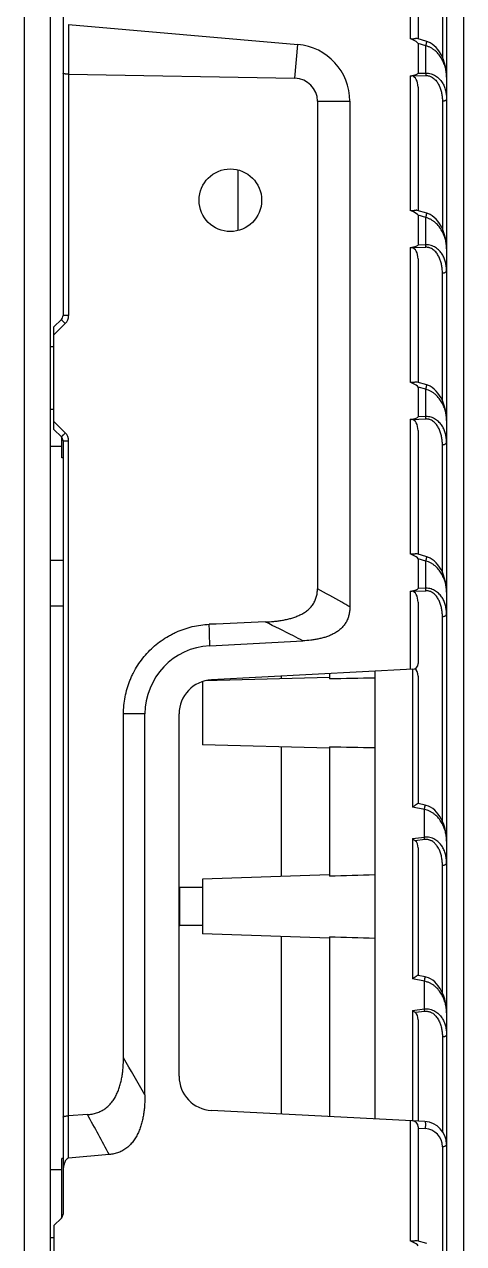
# Model space of a CAD drawing. Header units: millimetres. Extents: x 620 to 19791, y 2539 to 6969.
# Drawn here: x 2243.3 to 2281.9, y 3828 to 3935.1 of the extents above; entities that cross this region are included whole.
import ezdxf

# ---------------------------------------------------------------- set-up
doc = ezdxf.new("R2010")
doc.units = ezdxf.units.MM
doc.layers.add('02___PRT_ALL_AXES', color=7, linetype='Continuous')

msp = doc.modelspace()

# ---------------------------------------------------------------- linework, layer by layer
at = {"color": 7, "linetype": 'Continuous'}
for p, q in [((2243.31669, 3819.62829), (2243.31669, 3988.37829)), ((2245.61669, 3819.62829), (2245.61669, 3988.37829)), ((2246.71669, 3949.47485), (2246.71669, 3909.5104)), ((2281.91669, 3949.58394), (2281.91669, 3689.67265)), ((2277.21669, 3945.61868), (2277.21669, 3933.81483)), ((2280.41669, 3945.51792), (2280.41669, 3681.8455)), ((2277.91669, 3944.63387), (2277.91669, 3933.79186)), ((2280.05155, 3943.38777), (2280.05155, 3932.18678)), ((2247.20128, 3935.06554), (2247.20128, 3930.69083)), ((2247.20128, 3935.06554), (2267.35247, 3933.30254)), ((2267.09275, 3930.33392), (2267.35247, 3933.30254)), ((2278.67113, 3933.5654), (2277.84176, 3933.81435)), ((2277.91669, 3933.38469), (2277.91669, 3930.7734)), ((2278.591, 3933.18229), (2277.91669, 3933.38469)), ((2278.591, 3930.7906), (2278.591, 3933.18229)), ((2247.2036, 3930.69078), (2247.2036, 3909.5104)), ((2247.2036, 3930.69078), (2267.09275, 3930.33392)), ((2277.21669, 3930.54329), (2277.21669, 3918.73944)), ((2277.35014, 3930.54485), (2278.591, 3930.5765)), ((2277.91669, 3930.7734), (2278.591, 3930.7906)), ((2277.91669, 3929.55848), (2277.91669, 3918.71647)), ((2269.07399, 3928.32157), (2269.07399, 3885.52516)), ((2269.07399, 3928.32157), (2271.91669, 3928.32157)), ((2271.91669, 3928.32157), (2271.91669, 3883.92443)), ((2280.05155, 3928.31238), (2280.05155, 3917.11139)), ((2262.11669, 3916.97125), (2262.11669, 3922.28534)), ((2278.67113, 3918.49002), (2277.84176, 3918.73896)), ((2277.91669, 3918.3093), (2277.91669, 3915.69802)), ((2278.591, 3918.1069), (2277.91669, 3918.3093)), ((2278.591, 3915.71521), (2278.591, 3918.1069)), ((2277.21669, 3915.4679), (2277.21669, 3903.66405)), ((2277.35014, 3915.46947), (2278.591, 3915.50111)), ((2278.591, 3915.71521), (2277.91669, 3915.69802)), ((2277.91669, 3914.48309), (2277.91669, 3903.64108)), ((2280.05155, 3902.036), (2280.05155, 3913.23699)), ((2246.57024, 3909.15684), (2245.91669, 3908.50329)), ((2246.91071, 3908.80329), (2245.91669, 3907.80928)), ((2247.2036, 3909.5104), (2246.71669, 3909.5104)), ((2245.91669, 3899.50329), (2245.91669, 3908.50329)), ((2245.91669, 3906.75329), (2245.61669, 3906.75329)), ((2278.67113, 3903.41463), (2277.84176, 3903.66357)), ((2277.91669, 3903.23392), (2277.91669, 3900.62263)), ((2278.591, 3903.03152), (2277.91669, 3903.23392)), ((2278.591, 3900.63982), (2278.591, 3903.03152)), ((2245.91669, 3901.25329), (2245.61669, 3901.25329)), ((2246.91071, 3899.20329), (2245.91669, 3900.19731)), ((2277.21669, 3900.39251), (2277.21669, 3888.58867)), ((2277.35014, 3900.39408), (2278.591, 3900.42572)), ((2278.591, 3900.63982), (2277.91669, 3900.62263)), ((2246.57024, 3898.84974), (2245.91669, 3899.50329)), ((2277.91669, 3899.4077), (2277.91669, 3888.5657)), ((2246.61669, 3898.00329), (2245.61669, 3898.00329)), ((2246.61669, 3897.00332), (2246.61669, 3898.7956)), ((2246.71669, 3898.49619), (2246.71669, 3830.6354)), ((2246.71669, 3898.49619), (2247.2036, 3898.49619)), ((2247.2036, 3839.25446), (2247.2036, 3898.49619)), ((2280.05155, 3886.96061), (2280.05155, 3898.1616)), ((2246.71669, 3897.00329), (2246.61669, 3897.00329)), ((2278.67113, 3888.33924), (2277.84176, 3888.58818)), ((2246.71669, 3888.00329), (2245.61669, 3888.00329)), ((2277.91669, 3888.15853), (2277.91669, 3885.54724)), ((2278.591, 3887.95613), (2277.91669, 3888.15853)), ((2278.591, 3885.56444), (2278.591, 3887.95613)), ((2277.21669, 3885.31712), (2277.21669, 3878.44217)), ((2277.35014, 3885.31869), (2278.591, 3885.35033)), ((2278.591, 3885.56444), (2277.91669, 3885.54724)), ((2277.91669, 3884.33232), (2277.91669, 3878.95334)), ((2246.71669, 3884.00329), (2245.61669, 3884.00329)), ((2280.05155, 3865.1192), (2280.05155, 3883.08622)), ((2259.60267, 3880.52318), (2267.77192, 3880.95131)), ((2277.44286, 3878.45402), (2259.75968, 3877.52729)), ((2265.91669, 3877.6112), (2265.91669, 3877.84996)), ((2270.11669, 3878.07008), (2270.11669, 3877.60411)), ((2274.11669, 3878.27971), (2274.11669, 3838.97688)), ((2277.42978, 3878.45334), (2277.42978, 3866.35266)), ((2277.91669, 3877.8429), (2277.91669, 3866.6611)), ((2252.02712, 3844.3485), (2252.02712, 3874.5314)), ((2253.91669, 3874.5314), (2252.02712, 3874.5314)), ((2253.91669, 3841.104), (2253.91669, 3874.5314)), ((2256.91669, 3842.72519), (2256.91669, 3874.5314)), ((2265.91669, 3860.2721), (2265.91669, 3871.64539)), ((2278.46904, 3866.14072), (2277.42978, 3866.35266)), ((2278.5385, 3866.53265), (2277.90866, 3866.6611)), ((2278.46904, 3863.71725), (2278.46904, 3866.14072)), ((2277.42978, 3863.59075), (2278.46904, 3863.71725)), ((2277.42978, 3863.59075), (2277.42978, 3851.27727)), ((2278.49343, 3863.50315), (2277.67124, 3863.40307)), ((2277.91669, 3862.76751), (2277.91669, 3851.58571)), ((2280.05155, 3850.04381), (2280.05155, 3861.24622)), ((2256.91669, 3859.25329), (2256.96669, 3859.30329)), ((2256.96669, 3855.95329), (2256.96669, 3859.30329)), ((2256.91669, 3856.00329), (2256.96669, 3855.95329)), ((2265.91669, 3839.40662), (2265.91669, 3854.98449)), ((2270.11669, 3854.96816), (2270.11669, 3839.18651)), ((2278.46904, 3851.06533), (2277.42978, 3851.27727)), ((2278.5385, 3851.45726), (2277.90866, 3851.58571)), ((2278.46904, 3848.64186), (2278.46904, 3851.06533)), ((2277.42978, 3848.51536), (2278.46904, 3848.64186)), ((2277.42978, 3848.51536), (2277.42978, 3838.80325)), ((2278.49343, 3848.42776), (2277.67124, 3848.32768)), ((2277.91669, 3847.69212), (2277.91669, 3838.77773)), ((2280.05155, 3846.17083), (2280.05155, 3837.89371)), ((2247.19893, 3835.54057), (2247.19184, 3839.25402)), ((2248.8637, 3839.35982), (2247.2036, 3839.25446)), ((2278.52136, 3838.74604), (2259.75968, 3839.7293)), ((2277.21669, 3838.81442), (2277.21669, 3828.28712)), ((2277.91669, 3838.30325), (2277.91669, 3828.26414)), ((2277.91669, 3838.16491), (2278.53529, 3838.13249)), ((2280.05155, 3836.53468), (2280.05155, 3826.65906)), ((2246.71669, 3835.50329), (2246.61669, 3835.50329)), ((2246.61669, 3830.33844), (2246.61669, 3835.50326)), ((2250.77151, 3835.85313), (2247.19893, 3835.54057)), ((2246.61669, 3834.50329), (2245.61669, 3834.50329)), ((2246.57024, 3830.28184), (2245.91669, 3829.62829)), ((2245.91669, 3829.62829), (2245.91669, 3820.37829)), ((2245.91669, 3828.55829), (2245.61669, 3828.55829)), ((2278.67113, 3828.03769), (2277.84176, 3828.28663))]:
    msp.add_line(p, q, dxfattribs=at)
for points in [[(2280.41669, 3930.44246), (2280.4085, 3930.71018), (2280.37545, 3931.04377), (2280.32003, 3931.36105), (2280.24506, 3931.66032), (2280.15318, 3931.9398), (2280.04694, 3932.19798), (2279.92805, 3932.43514), (2279.79696, 3932.6529), (2279.65331, 3932.85252), (2279.49712, 3933.03348), (2279.32911, 3933.19403), (2279.15044, 3933.3321), (2278.96304, 3933.44548), (2278.76924, 3933.53238), (2278.67114, 3933.5654)], [(2280.41669, 3915.36707), (2280.4085, 3915.6348), (2280.37545, 3915.96838), (2280.32003, 3916.28566), (2280.24506, 3916.58493), (2280.15318, 3916.86442), (2280.04694, 3917.12259), (2279.92805, 3917.35975), (2279.79696, 3917.57751), (2279.65331, 3917.77714), (2279.49712, 3917.95809), (2279.32911, 3918.11864), (2279.15044, 3918.25671), (2278.96304, 3918.37009), (2278.76924, 3918.45699), (2278.67114, 3918.49002)], [(2280.41669, 3900.29168), (2280.4085, 3900.55941), (2280.37545, 3900.89299), (2280.32003, 3901.21028), (2280.24506, 3901.50954), (2280.15318, 3901.78903), (2280.04694, 3902.04721), (2279.92805, 3902.28437), (2279.79696, 3902.50212), (2279.65331, 3902.70175), (2279.49712, 3902.88271), (2279.32911, 3903.04325), (2279.15044, 3903.18132), (2278.96304, 3903.29471), (2278.76924, 3903.3816), (2278.67114, 3903.41463)], [(2280.41669, 3885.21629), (2280.4085, 3885.48402), (2280.37545, 3885.8176), (2280.32003, 3886.13489), (2280.24506, 3886.43415), (2280.15318, 3886.71364), (2280.04694, 3886.97182), (2279.92805, 3887.20898), (2279.79696, 3887.42673), (2279.65331, 3887.62636), (2279.49712, 3887.80732), (2279.32911, 3887.96786), (2279.15044, 3888.10593), (2278.96304, 3888.21932), (2278.76924, 3888.30621), (2278.67114, 3888.33924)], [(2280.41669, 3863.3763), (2280.40894, 3863.63676), (2280.3775, 3863.96252), (2280.32484, 3864.27201), (2280.25369, 3864.56395), (2280.1665, 3864.83706), (2280.06558, 3865.09023), (2279.95236, 3865.32399), (2279.82726, 3865.53978), (2279.68989, 3865.73885), (2279.53959, 3865.9214), (2279.37674, 3866.08559), (2279.20229, 3866.22905), (2279.0181, 3866.34913), (2278.82678, 3866.44349), (2278.63153, 3866.51055), (2278.5385, 3866.53265)], [(2280.41669, 3848.30091), (2280.40894, 3848.56137), (2280.3775, 3848.88713), (2280.32484, 3849.19662), (2280.25369, 3849.48857), (2280.1665, 3849.76167), (2280.06558, 3850.01484), (2279.95236, 3850.2486), (2279.82726, 3850.46439), (2279.68989, 3850.66347), (2279.53959, 3850.84601), (2279.37674, 3851.0102), (2279.20229, 3851.15367), (2279.0181, 3851.27374), (2278.82678, 3851.3681), (2278.63153, 3851.43517), (2278.5385, 3851.45726)]]:
    msp.add_lwpolyline(points, dxfattribs=at)
for centre, radius, start, end in [((2266.91669, 3928.32157), 5, 0, 85), ((2246.21669, 3909.5104), 0.5, 314.9995492, 360), ((2246.2036, 3909.5104), 1, 315.0000022, 359.9999978), ((2246.2036, 3898.49619), 1, 0.0000335, 44.9999665), ((2246.21669, 3898.49619), 0.5, 0, 45.0004967), ((2361.47343, 1512.0295), 2372.56352, 92.34300438, 92.46198132), ((2259.91669, 3874.5314), 6, 93, 180), ((2277.41669, 3878.95334), 0.5, 273, 0), ((2259.91669, 3874.5314), 3, 93, 180), ((2265.29405, 3862.10785), 13.27293, 6.0342801, 6.9644916), ((2265.29934, 3847.03307), 13.2676, 6.0340934, 6.9646783), ((2030.81989, 3713.3469), 257.08765, 29.7977503, 30.6345312), ((2259.91669, 3842.72519), 3, 180, 267), ((2247.18951, 3839.47552), 0.2215, 270.6023009, 273.6463102), ((2038.81385, 3722.80988), 240.21829, 28.0723105, 29.0244932), ((2277.41669, 3838.30325), 0.5, 0, 87), ((2278.41669, 3836.74878), 2, 0, 87), ((2278.45155, 3836.53468), 1.6, 359.9999951, 87.0000049), ((2246.21669, 3830.6354), 0.5, 314.9995823, 0)]:
    msp.add_arc(centre, radius, start, end, dxfattribs=at)
for centre, major_axis, ratio, start_param, end_param in [((2273.3272, 3934.75181), (4.58804, -1.37715), 0.0835026, 0.025058895, 0.584640184), ((2267.05646, 3928.32157), (2.01753, 0), 0.997597154, 0, 1.552812465), ((2273.3272, 3930.65726), (4.58947, 0.11703), 0.087127634, -0.561803094, -0.002221805), ((2277.21669, 3929.4445), (0.11901, 1.10216), 0.625869331, -1.399954751, -0.020974937), ((2273.3272, 3919.67642), (4.58804, -1.37715), 0.0835026, 0.025058895, 0.584640184), ((2273.3272, 3915.58187), (-4.58947, -0.11703), 0.087127634, 2.579789559, 3.139370849), ((2277.21669, 3914.36911), (0.11901, 1.10216), 0.625869331, -1.399954751, -0.020974937), ((2273.3272, 3904.60103), (4.58804, -1.37715), 0.0835026, 0.025058895, 0.584640184), ((2273.3272, 3900.50648), (-4.58947, -0.11703), 0.087127634, 2.579789559, 3.139370849), ((2277.21669, 3899.29372), (0.11901, 1.10216), 0.625869331, -1.399954751, -0.020974937), ((2273.3272, 3889.52564), (4.58804, -1.37715), 0.0835026, 0.025058895, 0.584640184), ((2273.3272, 3885.43109), (-4.58947, -0.11703), 0.087127634, 2.579789559, 3.139370849), ((2277.21669, 3884.21833), (0.11901, 1.10216), 0.625869331, -1.399954751, -0.020974937), ((2277.41669, 3877.76149), (0.08501, 0.78726), 0.625869331, -1.399954751, -0.280170452), ((2277.41669, 3862.6861), (0.08501, 0.78726), 0.625869331, -1.399954751, -0.363294361), ((2277.41669, 3847.61071), (0.08501, 0.78726), 0.625869331, -1.399954751, -0.363294361), ((2273.3272, 3829.22409), (4.58804, -1.37715), 0.0835026, 0.025058895, 0.584640184)]:
    msp.add_ellipse(centre, major_axis=major_axis, ratio=ratio, start_param=start_param, end_param=end_param, dxfattribs=at)
for points, knots in [([(2277.84176, 3933.81435), (2277.83414, 3933.81664), (2277.81759, 3933.8199), (2277.79107, 3933.82146), (2277.76184, 3933.8204), (2277.73008, 3933.81713), (2277.69597, 3933.8121), (2277.64622, 3933.8034), (2277.59398, 3933.79326), (2277.53914, 3933.78387), (2277.49546, 3933.77766), (2277.45023, 3933.77344), (2277.40367, 3933.77216), (2277.35625, 3933.77512), (2277.30868, 3933.78304), (2277.26186, 3933.7963), (2277.23157, 3933.80824), (2277.21669, 3933.81483)], [0, 0, 0, 0, 0.037591393, 0.079248225, 0.125257422, 0.17557471, 0.229959858, 0.288084061, 0.414107289, 0.481299341, 0.550839116, 0.622430722, 0.695788602, 0.770585851, 0.846500999, 0.923108017, 1, 1, 1, 1]), ([(2278.591, 3933.18229), (2278.59829, 3933.20676), (2278.61218, 3933.25479), (2278.63117, 3933.32476), (2278.64741, 3933.38941), (2278.65866, 3933.43892), (2278.66574, 3933.4741), (2278.66979, 3933.49652), (2278.67279, 3933.51601), (2278.67449, 3933.53035), (2278.67525, 3933.54023), (2278.67552, 3933.54638), (2278.67551, 3933.55169), (2278.67523, 3933.55615), (2278.67468, 3933.55975), (2278.67386, 3933.5625), (2278.67277, 3933.56447), (2278.67167, 3933.56524), (2278.67114, 3933.5654)], [0, 0, 0, 0, 0.194087257, 0.380069497, 0.551079801, 0.700836431, 0.765999092, 0.823888409, 0.873983578, 0.915878268, 0.933646937, 0.949259617, 0.962709173, 0.974002908, 0.983176826, 0.99033776, 0.995743575, 1, 1, 1, 1]), ([(2280.41669, 3930.44253), (2280.41669, 3930.57678), (2280.39944, 3930.84721), (2280.32307, 3931.24951), (2280.19478, 3931.64639), (2280.01113, 3932.03259), (2279.76642, 3932.40039), (2279.50748, 3932.67797), (2279.26352, 3932.87335), (2279.0582, 3933.00398), (2278.83341, 3933.11126), (2278.67323, 3933.16255), (2278.591, 3933.18229)], [0, 0, 0, 0, 0.114157305, 0.229711499, 0.347348518, 0.46785684, 0.592212712, 0.721633141, 0.788739845, 0.857568286, 0.928087024, 1, 1, 1, 1]), ([(2247.2036, 3930.69078), (2247.18743, 3930.69107), (2247.15529, 3930.69152), (2247.10751, 3930.69273), (2247.06081, 3930.69513), (2247.0019, 3930.69929), (2246.93401, 3930.70603), (2246.8708, 3930.71556), (2246.82644, 3930.72466), (2246.79836, 3930.73168), (2246.77415, 3930.73912), (2246.754, 3930.74692), (2246.73805, 3930.755), (2246.72767, 3930.76235), (2246.72186, 3930.76848), (2246.71891, 3930.77285), (2246.7171, 3930.77728), (2246.71669, 3930.78032), (2246.71669, 3930.78178)], [0, 0, 0, 0, 0.095392698, 0.189696897, 0.281939661, 0.371292613, 0.538123766, 0.684336685, 0.748190795, 0.805220849, 0.855073358, 0.89752324, 0.932540421, 0.960421475, 0.971966289, 0.982170318, 0.991363813, 1, 1, 1, 1]), ([(2277.21669, 3930.54329), (2277.2388, 3930.54693), (2277.28343, 3930.55107), (2277.32815, 3930.54798), (2277.35014, 3930.54485)], [0, 0, 0, 0, 0.502288883, 1, 1, 1, 1]), ([(2278.591, 3930.7906), (2278.67035, 3930.79222), (2278.82774, 3930.7835), (2279.05553, 3930.73506), (2279.26717, 3930.6556), (2279.45904, 3930.55069), (2279.63008, 3930.42585), (2279.78073, 3930.28566), (2279.91216, 3930.1337), (2280.06249, 3929.92058), (2280.21078, 3929.63529), (2280.33194, 3929.27409), (2280.40175, 3928.90275), (2280.41669, 3928.65182), (2280.41669, 3928.52648)], [0, 0, 0, 0, 0.073456483, 0.145212042, 0.214736461, 0.281927402, 0.346979557, 0.410216573, 0.471982142, 0.532592083, 0.651271757, 0.768029122, 0.883995468, 1, 1, 1, 1]), ([(2278.591, 3930.7906), (2278.59194, 3930.75345), (2278.59289, 3930.68208), (2278.59202, 3930.6107), (2278.591, 3930.5765)], [0, 0, 0, 0, 0.520636206, 1, 1, 1, 1]), ([(2278.591, 3930.5765), (2278.62619, 3930.57739), (2278.69637, 3930.5755), (2278.80008, 3930.56163), (2278.90052, 3930.53733), (2279.02754, 3930.49276), (2279.17425, 3930.41657), (2279.37895, 3930.26323), (2279.54615, 3930.07387), (2279.67956, 3929.86699), (2279.79254, 3929.65328), (2279.9019, 3929.37317), (2279.99015, 3929.02515), (2280.04074, 3928.67039), (2280.05155, 3928.43174), (2280.05155, 3928.31238)], [0, 0, 0, 0, 0.035465351, 0.070586234, 0.105243753, 0.139388324, 0.206036019, 0.270836901, 0.396249645, 0.457755534, 0.518711955, 0.639533378, 0.759696256, 0.879732363, 1, 1, 1, 1]), ([(2280.41669, 3928.52648), (2280.41669, 3928.51983), (2280.4155, 3928.50635), (2280.40839, 3928.47925), (2280.39004, 3928.44591), (2280.3559, 3928.4103), (2280.31058, 3928.37889), (2280.25555, 3928.35258), (2280.19258, 3928.3321), (2280.12375, 3928.31814), (2280.07593, 3928.31353), (2280.05155, 3928.31238)], [0, 0, 0, 0, 0.043527945, 0.088010773, 0.182534474, 0.28857232, 0.40821412, 0.541346352, 0.686280083, 0.840327232, 1, 1, 1, 1]), ([(2277.84176, 3918.73896), (2277.83414, 3918.74125), (2277.81759, 3918.74451), (2277.79107, 3918.74607), (2277.76184, 3918.74501), (2277.73008, 3918.74174), (2277.69597, 3918.73671), (2277.64622, 3918.72802), (2277.59398, 3918.71787), (2277.53914, 3918.70848), (2277.49546, 3918.70228), (2277.45023, 3918.69805), (2277.40367, 3918.69677), (2277.35625, 3918.69973), (2277.30868, 3918.70765), (2277.26186, 3918.72091), (2277.23157, 3918.73285), (2277.21669, 3918.73944)], [0, 0, 0, 0, 0.037591393, 0.079248225, 0.125257422, 0.17557471, 0.229959858, 0.288084061, 0.414107289, 0.481299341, 0.550839116, 0.622430722, 0.695788602, 0.770585851, 0.846500999, 0.923108017, 1, 1, 1, 1]), ([(2278.591, 3918.1069), (2278.59829, 3918.13137), (2278.61218, 3918.1794), (2278.63117, 3918.24937), (2278.64741, 3918.31402), (2278.65866, 3918.36353), (2278.66574, 3918.39872), (2278.66979, 3918.42113), (2278.67279, 3918.44062), (2278.67449, 3918.45496), (2278.67525, 3918.46484), (2278.67552, 3918.471), (2278.67551, 3918.47631), (2278.67523, 3918.48076), (2278.67468, 3918.48436), (2278.67386, 3918.48712), (2278.67277, 3918.48908), (2278.67167, 3918.48985), (2278.67114, 3918.49002)], [0, 0, 0, 0, 0.194087257, 0.380069497, 0.551079801, 0.700836431, 0.765999092, 0.823888409, 0.873983578, 0.915878268, 0.933646937, 0.949259617, 0.962709173, 0.974002908, 0.983176826, 0.99033776, 0.995743575, 1, 1, 1, 1]), ([(2280.41669, 3915.36714), (2280.41669, 3915.50139), (2280.39944, 3915.77183), (2280.32307, 3916.17412), (2280.19478, 3916.571), (2280.01113, 3916.9572), (2279.76642, 3917.325), (2279.50748, 3917.60258), (2279.26352, 3917.79796), (2279.0582, 3917.92859), (2278.83341, 3918.03588), (2278.67323, 3918.08716), (2278.591, 3918.1069)], [0, 0, 0, 0, 0.114157305, 0.229711499, 0.347348518, 0.46785684, 0.592212712, 0.721633141, 0.788739845, 0.857568286, 0.928087024, 1, 1, 1, 1]), ([(2277.21669, 3915.4679), (2277.2388, 3915.47154), (2277.28343, 3915.47568), (2277.32815, 3915.47259), (2277.35014, 3915.46947)], [0, 0, 0, 0, 0.502288884, 1, 1, 1, 1]), ([(2280.41669, 3913.45109), (2280.41669, 3913.57643), (2280.40547, 3913.76469), (2280.36693, 3914.01256), (2280.31199, 3914.25817), (2280.21078, 3914.55991), (2280.06248, 3914.84519), (2279.91217, 3915.0583), (2279.78074, 3915.21027), (2279.63009, 3915.35045), (2279.45905, 3915.47529), (2279.26719, 3915.5802), (2279.05556, 3915.65967), (2278.82776, 3915.70811), (2278.67036, 3915.71683), (2278.591, 3915.71521)], [0, 0, 0, 0, 0.115994748, 0.173962653, 0.232017531, 0.348770672, 0.467440053, 0.528045442, 0.589806405, 0.653037571, 0.718083552, 0.785268206, 0.854786575, 0.92654106, 1, 1, 1, 1]), ([(2278.591, 3915.50111), (2278.59202, 3915.53531), (2278.59289, 3915.60669), (2278.59194, 3915.67806), (2278.591, 3915.71521)], [0, 0, 0, 0, 0.479363788, 1, 1, 1, 1]), ([(2280.05155, 3913.23699), (2280.05155, 3913.35635), (2280.04074, 3913.59501), (2279.99016, 3913.94973), (2279.91667, 3914.23956), (2279.83653, 3914.46514), (2279.76456, 3914.63081), (2279.67956, 3914.79162), (2279.54615, 3914.99848), (2279.37895, 3915.18783), (2279.17426, 3915.34117), (2279.02755, 3915.41736), (2278.90054, 3915.46194), (2278.8001, 3915.48624), (2278.69638, 3915.50011), (2278.62619, 3915.50201), (2278.591, 3915.50111)], [0, 0, 0, 0, 0.120258789, 0.240287178, 0.360446212, 0.42075839, 0.481329234, 0.542281535, 0.603780919, 0.729180057, 0.793973972, 0.860613803, 0.894755254, 0.929412192, 0.964534092, 1, 1, 1, 1]), ([(2280.05155, 3913.23699), (2280.07593, 3913.23814), (2280.12375, 3913.24276), (2280.19258, 3913.25672), (2280.25555, 3913.27719), (2280.31058, 3913.30351), (2280.3559, 3913.33491), (2280.39004, 3913.37052), (2280.40839, 3913.40387), (2280.4155, 3913.43096), (2280.41669, 3913.44444), (2280.41669, 3913.45109)], [0, 0, 0, 0, 0.159672764, 0.313719909, 0.458653635, 0.591785863, 0.711427661, 0.81746551, 0.911989216, 0.956472049, 1, 1, 1, 1]), ([(2246.91071, 3908.80329), (2246.88803, 3908.82598), (2246.8437, 3908.8705), (2246.78933, 3908.92551), (2246.74796, 3908.96763), (2246.71919, 3908.99706), (2246.69234, 3909.02467), (2246.66767, 3909.05019), (2246.6454, 3909.07339), (2246.62575, 3909.09405), (2246.61112, 3909.10961), (2246.60087, 3909.12065), (2246.59429, 3909.12781), (2246.58849, 3909.1342), (2246.58347, 3909.13981), (2246.57925, 3909.14463), (2246.57585, 3909.14864), (2246.57325, 3909.15185), (2246.57147, 3909.15421), (2246.57051, 3909.15572), (2246.57017, 3909.15649), (2246.57018, 3909.15678), (2246.57024, 3909.15685)], [0, 0, 0, 0, 0.195908772, 0.38376035, 0.472437889, 0.556507406, 0.635161285, 0.707670224, 0.773345407, 0.831581321, 0.881818977, 0.903794072, 0.923601525, 0.941191155, 0.956526929, 0.969576742, 0.98030936, 0.988699091, 0.994739628, 0.998444961, 0.999453665, 1, 1, 1, 1]), ([(2277.84176, 3903.66357), (2277.83414, 3903.66586), (2277.81759, 3903.66912), (2277.79107, 3903.67068), (2277.76184, 3903.66962), (2277.73008, 3903.66635), (2277.69597, 3903.66133), (2277.64622, 3903.65263), (2277.59398, 3903.64248), (2277.53914, 3903.63309), (2277.49546, 3903.62689), (2277.45023, 3903.62266), (2277.40367, 3903.62138), (2277.35625, 3903.62435), (2277.30868, 3903.63227), (2277.26186, 3903.64552), (2277.23157, 3903.65746), (2277.21669, 3903.66405)], [0, 0, 0, 0, 0.037591393, 0.079248225, 0.125257422, 0.17557471, 0.229959858, 0.288084061, 0.414107289, 0.481299341, 0.550839116, 0.622430722, 0.695788602, 0.770585851, 0.846500999, 0.923108017, 1, 1, 1, 1]), ([(2278.591, 3903.03152), (2278.59829, 3903.05598), (2278.61218, 3903.10401), (2278.63117, 3903.17398), (2278.64741, 3903.23863), (2278.65866, 3903.28815), (2278.66574, 3903.32333), (2278.66979, 3903.34575), (2278.67279, 3903.36523), (2278.67449, 3903.37958), (2278.67525, 3903.38945), (2278.67552, 3903.39561), (2278.67551, 3903.40092), (2278.67523, 3903.40537), (2278.67468, 3903.40898), (2278.67386, 3903.41173), (2278.67277, 3903.41369), (2278.67167, 3903.41447), (2278.67114, 3903.41463)], [0, 0, 0, 0, 0.194087257, 0.380069497, 0.551079801, 0.700836431, 0.765999092, 0.823888409, 0.873983578, 0.915878268, 0.933646937, 0.949259617, 0.962709173, 0.974002908, 0.983176826, 0.99033776, 0.995743575, 1, 1, 1, 1]), ([(2280.41669, 3900.29175), (2280.41669, 3900.42601), (2280.39944, 3900.69644), (2280.32307, 3901.09874), (2280.19478, 3901.49561), (2280.01113, 3901.88181), (2279.76642, 3902.24962), (2279.50748, 3902.52719), (2279.26352, 3902.72257), (2279.0582, 3902.8532), (2278.83341, 3902.96049), (2278.67323, 3903.01177), (2278.591, 3903.03152)], [0, 0, 0, 0, 0.114157305, 0.229711499, 0.347348518, 0.46785684, 0.592212712, 0.721633141, 0.788739845, 0.857568286, 0.928087024, 1, 1, 1, 1]), ([(2277.21669, 3900.39251), (2277.2388, 3900.39615), (2277.28343, 3900.40029), (2277.32815, 3900.3972), (2277.35014, 3900.39408)], [0, 0, 0, 0, 0.502288884, 1, 1, 1, 1]), ([(2280.41669, 3898.37571), (2280.41669, 3898.50104), (2280.40547, 3898.68931), (2280.36693, 3898.93717), (2280.31199, 3899.18279), (2280.21078, 3899.48453), (2280.06248, 3899.7698), (2279.91217, 3899.98292), (2279.78074, 3900.13488), (2279.63009, 3900.27506), (2279.45905, 3900.39991), (2279.26719, 3900.50481), (2279.05556, 3900.58428), (2278.82776, 3900.63272), (2278.67036, 3900.64144), (2278.591, 3900.63982)], [0, 0, 0, 0, 0.115994748, 0.173962653, 0.232017531, 0.348770672, 0.467440053, 0.528045442, 0.589806405, 0.653037571, 0.718083552, 0.785268206, 0.854786575, 0.92654106, 1, 1, 1, 1]), ([(2278.591, 3900.42572), (2278.59202, 3900.45992), (2278.59289, 3900.5313), (2278.59194, 3900.60268), (2278.591, 3900.63982)], [0, 0, 0, 0, 0.479363788, 1, 1, 1, 1]), ([(2280.05155, 3898.1616), (2280.05155, 3898.28097), (2280.04074, 3898.51963), (2279.99016, 3898.87435), (2279.91667, 3899.16417), (2279.83653, 3899.38975), (2279.76456, 3899.55543), (2279.67956, 3899.71623), (2279.54615, 3899.9231), (2279.37895, 3900.11245), (2279.17426, 3900.26578), (2279.02755, 3900.34197), (2278.90054, 3900.38655), (2278.8001, 3900.41085), (2278.69638, 3900.42472), (2278.62619, 3900.42662), (2278.591, 3900.42572)], [0, 0, 0, 0, 0.120258789, 0.240287178, 0.360446212, 0.42075839, 0.481329234, 0.542281535, 0.603780919, 0.729180057, 0.793973972, 0.860613803, 0.894755254, 0.929412192, 0.964534092, 1, 1, 1, 1]), ([(2246.57024, 3898.84974), (2246.57018, 3898.8498), (2246.57017, 3898.8501), (2246.57051, 3898.85087), (2246.57147, 3898.85238), (2246.57325, 3898.85474), (2246.57585, 3898.85795), (2246.57925, 3898.86196), (2246.58347, 3898.86678), (2246.58849, 3898.87239), (2246.59429, 3898.87878), (2246.60087, 3898.88594), (2246.61112, 3898.89698), (2246.62575, 3898.91254), (2246.6454, 3898.93319), (2246.66767, 3898.9564), (2246.69234, 3898.98192), (2246.71919, 3899.00953), (2246.74796, 3899.03896), (2246.78933, 3899.08108), (2246.8437, 3899.13609), (2246.88803, 3899.18061), (2246.91071, 3899.20329)], [0, 0, 0, 0, 0.000546335, 0.001555039, 0.005260372, 0.011300909, 0.01969064, 0.030423258, 0.043473071, 0.058808845, 0.076398475, 0.096205928, 0.118181023, 0.168418679, 0.226654593, 0.292329776, 0.364838715, 0.443492594, 0.527562111, 0.61623965, 0.804091228, 1, 1, 1, 1]), ([(2280.05155, 3898.1616), (2280.07593, 3898.16275), (2280.12375, 3898.16737), (2280.19258, 3898.18133), (2280.25555, 3898.2018), (2280.31058, 3898.22812), (2280.3559, 3898.25952), (2280.39004, 3898.29514), (2280.40839, 3898.32848), (2280.4155, 3898.35557), (2280.41669, 3898.36905), (2280.41669, 3898.37571)], [0, 0, 0, 0, 0.159672764, 0.313719909, 0.458653635, 0.591785863, 0.711427661, 0.81746551, 0.911989216, 0.956472049, 1, 1, 1, 1]), ([(2277.84176, 3888.58818), (2277.83414, 3888.59047), (2277.81759, 3888.59374), (2277.79107, 3888.5953), (2277.76184, 3888.59423), (2277.73008, 3888.59097), (2277.69597, 3888.58594), (2277.64622, 3888.57724), (2277.59398, 3888.56709), (2277.53914, 3888.5577), (2277.49546, 3888.5515), (2277.45023, 3888.54727), (2277.40367, 3888.54599), (2277.35625, 3888.54896), (2277.30868, 3888.55688), (2277.26186, 3888.57014), (2277.23157, 3888.58207), (2277.21669, 3888.58867)], [0, 0, 0, 0, 0.037591393, 0.079248225, 0.125257422, 0.17557471, 0.229959858, 0.288084061, 0.414107289, 0.481299341, 0.550839116, 0.622430722, 0.695788602, 0.770585851, 0.846500999, 0.923108017, 1, 1, 1, 1]), ([(2278.591, 3887.95613), (2278.59829, 3887.9806), (2278.61218, 3888.02863), (2278.63117, 3888.09859), (2278.64741, 3888.16325), (2278.65866, 3888.21276), (2278.66574, 3888.24794), (2278.66979, 3888.27036), (2278.67279, 3888.28985), (2278.67449, 3888.30419), (2278.67525, 3888.31406), (2278.67552, 3888.32022), (2278.67551, 3888.32553), (2278.67523, 3888.32999), (2278.67468, 3888.33359), (2278.67386, 3888.33634), (2278.67277, 3888.3383), (2278.67167, 3888.33908), (2278.67114, 3888.33924)], [0, 0, 0, 0, 0.194087257, 0.380069497, 0.551079801, 0.700836431, 0.765999092, 0.823888409, 0.873983578, 0.915878268, 0.933646937, 0.949259617, 0.962709173, 0.974002908, 0.983176826, 0.99033776, 0.995743575, 1, 1, 1, 1]), ([(2280.41669, 3885.21637), (2280.41669, 3885.35062), (2280.39944, 3885.62105), (2280.32307, 3886.02335), (2280.19478, 3886.42022), (2280.01113, 3886.80642), (2279.76642, 3887.17423), (2279.50748, 3887.4518), (2279.26352, 3887.64718), (2279.0582, 3887.77781), (2278.83341, 3887.8851), (2278.67323, 3887.93639), (2278.591, 3887.95613)], [0, 0, 0, 0, 0.114157305, 0.229711499, 0.347348518, 0.46785684, 0.592212712, 0.721633141, 0.788739845, 0.857568286, 0.928087024, 1, 1, 1, 1]), ([(2264.4789, 3882.60954), (2264.7318, 3882.61988), (2265.11094, 3882.64456), (2265.61407, 3882.70143), (2265.98965, 3882.75798), (2266.36248, 3882.83067), (2266.73119, 3882.92225), (2267.09373, 3883.03609), (2267.44708, 3883.17622), (2267.78674, 3883.34731), (2268.1061, 3883.55422), (2268.34789, 3883.76017), (2268.52077, 3883.94545), (2268.63889, 3884.09449), (2268.74403, 3884.25297), (2268.83515, 3884.41992), (2268.91156, 3884.5941), (2268.97293, 3884.77411), (2269.01944, 3884.95851), (2269.06227, 3885.20828), (2269.07399, 3885.39858), (2269.07399, 3885.52516)], [0, 0, 0, 0, 0.124970654, 0.187463029, 0.249955609, 0.312448418, 0.374942655, 0.437437579, 0.499931645, 0.562423234, 0.624910591, 0.687391369, 0.71865291, 0.749914991, 0.781178084, 0.812441101, 0.843705636, 0.874970722, 0.906235522, 0.937501906, 1, 1, 1, 1]), ([(2271.91669, 3883.92443), (2271.68236, 3884.06277), (2270.743, 3884.61076), (2269.79238, 3885.13943), (2269.07399, 3885.52516)], [0, 0, 0, 0, 0.250217788, 1, 1, 1, 1]), ([(2277.21669, 3885.31712), (2277.2388, 3885.32076), (2277.28343, 3885.32491), (2277.32815, 3885.32181), (2277.35014, 3885.31869)], [0, 0, 0, 0, 0.502296051, 1, 1, 1, 1]), ([(2280.41669, 3883.30032), (2280.41669, 3883.42566), (2280.40547, 3883.61392), (2280.36693, 3883.86178), (2280.31199, 3884.1074), (2280.21078, 3884.40914), (2280.06248, 3884.69441), (2279.91217, 3884.90753), (2279.78074, 3885.05949), (2279.63009, 3885.19967), (2279.45905, 3885.32452), (2279.26719, 3885.42942), (2279.05556, 3885.50889), (2278.82776, 3885.55733), (2278.67036, 3885.56605), (2278.591, 3885.56444)], [0, 0, 0, 0, 0.115994748, 0.173962653, 0.232017531, 0.348770672, 0.467440053, 0.528045442, 0.589806405, 0.653037571, 0.718083552, 0.785268206, 0.854786575, 0.92654106, 1, 1, 1, 1]), ([(2278.591, 3885.35033), (2278.59202, 3885.38453), (2278.59289, 3885.45591), (2278.59194, 3885.52729), (2278.591, 3885.56444)], [0, 0, 0, 0, 0.479363788, 1, 1, 1, 1]), ([(2280.05155, 3883.08622), (2280.05155, 3883.20558), (2280.04074, 3883.44424), (2279.99016, 3883.79896), (2279.91667, 3884.08878), (2279.83653, 3884.31436), (2279.76456, 3884.48004), (2279.67956, 3884.64085), (2279.54615, 3884.84771), (2279.37895, 3885.03706), (2279.17426, 3885.1904), (2279.02755, 3885.26659), (2278.90054, 3885.31116), (2278.8001, 3885.33546), (2278.69638, 3885.34934), (2278.62619, 3885.35123), (2278.591, 3885.35033)], [0, 0, 0, 0, 0.120258789, 0.240287178, 0.360446212, 0.42075839, 0.481329234, 0.542281535, 0.603780919, 0.729180057, 0.793973972, 0.860613803, 0.894755254, 0.929412192, 0.964534092, 1, 1, 1, 1]), ([(2271.91669, 3883.92443), (2271.91669, 3883.80538), (2271.9044, 3883.56707), (2271.85339, 3883.27294), (2271.78884, 3883.04354), (2271.72817, 3882.87534), (2271.65511, 3882.71214), (2271.56975, 3882.555), (2271.47252, 3882.40492), (2271.36409, 3882.26273), (2271.24532, 3882.12906), (2271.07466, 3881.96273), (2270.84065, 3881.77736), (2270.5357, 3881.59016), (2270.2135, 3881.43484), (2269.87939, 3881.30755), (2269.53713, 3881.20447), (2269.18936, 3881.12221), (2268.83787, 3881.05786), (2268.36602, 3880.99266), (2268.00969, 3880.96377), (2267.77192, 3880.95131)], [0, 0, 0, 0, 0.062492423, 0.124976987, 0.156235718, 0.187494036, 0.218752141, 0.250010791, 0.281269484, 0.312528988, 0.343787748, 0.375047333, 0.437531712, 0.500022355, 0.562518288, 0.625017209, 0.687516793, 0.750016917, 0.812517473, 0.875017531, 1, 1, 1, 1]), ([(2280.05155, 3883.08622), (2280.07593, 3883.08736), (2280.12375, 3883.09198), (2280.19258, 3883.10594), (2280.25555, 3883.12642), (2280.31058, 3883.15273), (2280.3559, 3883.18413), (2280.39004, 3883.21975), (2280.40839, 3883.25309), (2280.4155, 3883.28019), (2280.41669, 3883.29367), (2280.41669, 3883.30032)], [0, 0, 0, 0, 0.159672764, 0.313719909, 0.458653635, 0.591785863, 0.711427661, 0.81746551, 0.911989216, 0.956472049, 1, 1, 1, 1]), ([(2252.02712, 3874.5314), (2252.02709, 3874.78218), (2252.05109, 3875.28418), (2252.15856, 3876.03013), (2252.33665, 3876.76255), (2252.54258, 3877.35602), (2252.7406, 3877.81717), (2252.96034, 3878.26827), (2253.27497, 3878.81161), (2253.7128, 3879.4244), (2254.20693, 3879.99252), (2254.75284, 3880.51078), (2255.34549, 3880.97447), (2255.87398, 3881.312), (2256.3144, 3881.55072), (2256.7656, 3881.7681), (2257.34823, 3881.99897), (2258.07039, 3882.20797), (2258.8085, 3882.34695), (2259.30712, 3882.39232), (2259.55651, 3882.40301)], [0, 0, 0, 0, 0.062564046, 0.125159737, 0.187749741, 0.250329636, 0.281624252, 0.312915555, 0.375469567, 0.438007702, 0.500527907, 0.563030494, 0.625514461, 0.687981215, 0.71921837, 0.750451349, 0.812889905, 0.875313328, 0.937725462, 1, 1, 1, 1]), ([(2259.60267, 3880.52318), (2259.60314, 3880.67993), (2259.60152, 3880.99343), (2259.59421, 3881.38522), (2259.58549, 3881.69854), (2259.57491, 3882.01175), (2259.56468, 3882.24656), (2259.55651, 3882.40301)], [0, 0, 0, 0, 0.250064028, 0.500089424, 0.62508658, 0.750073071, 1, 1, 1, 1]), ([(2267.77192, 3880.95131), (2267.50084, 3881.09642), (2266.41355, 3881.6695), (2265.31185, 3882.2152), (2264.4789, 3882.60954)], [0, 0, 0, 0, 0.250170335, 1, 1, 1, 1]), ([(2277.8784, 3866.6538), (2277.87268, 3866.6513), (2277.86044, 3866.6453), (2277.84116, 3866.63467), (2277.8196, 3866.62185), (2277.78691, 3866.60142), (2277.74238, 3866.57207), (2277.68549, 3866.53321), (2277.62472, 3866.49081), (2277.53902, 3866.4303), (2277.47382, 3866.38389), (2277.42978, 3866.35266)], [0, 0, 0, 0, 0.034617517, 0.075550636, 0.122149349, 0.173743543, 0.289393549, 0.41801019, 0.555990075, 0.700466623, 1, 1, 1, 1]), ([(2277.90866, 3866.6611), (2277.90686, 3866.66146), (2277.90261, 3866.66151), (2277.89566, 3866.66019), (2277.8874, 3866.65756), (2277.88155, 3866.65517), (2277.8784, 3866.6538)], [0, 0, 0, 0, 0.175266182, 0.398051618, 0.672852803, 1, 1, 1, 1]), ([(2278.46904, 3866.14072), (2278.47422, 3866.16611), (2278.48424, 3866.21592), (2278.49627, 3866.27733), (2278.50525, 3866.3243), (2278.51142, 3866.35711), (2278.51708, 3866.38785), (2278.52219, 3866.41623), (2278.52669, 3866.44197), (2278.53054, 3866.46483), (2278.53371, 3866.48458), (2278.53586, 3866.49903), (2278.53721, 3866.50889), (2278.53797, 3866.51498), (2278.53854, 3866.52017), (2278.53892, 3866.52446), (2278.53913, 3866.5278), (2278.53913, 3866.53031), (2278.53904, 3866.53174), (2278.53873, 3866.5326), (2278.5385, 3866.53265)], [0, 0, 0, 0, 0.195084472, 0.382528726, 0.471125557, 0.555180498, 0.633872159, 0.706458925, 0.772239972, 0.830599836, 0.880969914, 0.922886432, 0.940542842, 0.955943534, 0.969057962, 0.979857225, 0.988317693, 0.994438585, 0.99825575, 1, 1, 1, 1]), ([(2280.41669, 3863.37637), (2280.41669, 3863.51472), (2280.39837, 3863.79349), (2280.31726, 3864.20794), (2280.18087, 3864.61636), (2279.98522, 3865.01285), (2279.7238, 3865.38856), (2279.44645, 3865.66859), (2279.18495, 3865.86145), (2278.96497, 3865.98699), (2278.72523, 3866.08484), (2278.55556, 3866.12661), (2278.46904, 3866.14072)], [0, 0, 0, 0, 0.113643613, 0.228738681, 0.346016563, 0.466320517, 0.590708556, 0.720490875, 0.787927115, 0.857138313, 0.927992638, 1, 1, 1, 1]), ([(2280.41669, 3861.46032), (2280.41669, 3861.58964), (2280.40079, 3861.84853), (2280.33884, 3862.16721), (2280.26222, 3862.41556), (2280.16577, 3862.66042), (2280.03799, 3862.89547), (2279.87662, 3863.11217), (2279.73516, 3863.26567), (2279.5728, 3863.40552), (2279.38845, 3863.52746), (2279.18212, 3863.62601), (2278.95596, 3863.69496), (2278.71529, 3863.72857), (2278.55111, 3863.72524), (2278.46904, 3863.71725)], [0, 0, 0, 0, 0.115334217, 0.230651776, 0.288611095, 0.34692721, 0.465218465, 0.525760702, 0.587575784, 0.651009392, 0.716426893, 0.784137004, 0.854243801, 0.926456501, 1, 1, 1, 1]), ([(2277.42978, 3863.59075), (2277.47093, 3863.55866), (2277.55123, 3863.49586), (2277.63173, 3863.43331), (2277.67124, 3863.40307)], [0, 0, 0, 0, 0.511894919, 1, 1, 1, 1]), ([(2280.05155, 3861.24622), (2280.05155, 3861.36902), (2280.04011, 3861.61455), (2279.9865, 3861.9793), (2279.90845, 3862.27696), (2279.82312, 3862.50814), (2279.74631, 3862.67764), (2279.65539, 3862.8416), (2279.56665, 3862.97166), (2279.48694, 3863.07047), (2279.42216, 3863.14181), (2279.35231, 3863.20958), (2279.25142, 3863.29475), (2279.13947, 3863.36924), (2279.01734, 3863.42885), (2278.91955, 3863.46544), (2278.81697, 3863.49225), (2278.71067, 3863.5082), (2278.60217, 3863.51253), (2278.52958, 3863.50755), (2278.49343, 3863.50315)], [0, 0, 0, 0, 0.11974675, 0.2392641, 0.358936656, 0.419033302, 0.479417438, 0.540226457, 0.601649291, 0.632681149, 0.663970081, 0.695565532, 0.727515804, 0.792653164, 0.825994967, 0.859879992, 0.894302672, 0.929205545, 0.964491826, 1, 1, 1, 1]), ([(2280.05155, 3861.24622), (2280.07593, 3861.24737), (2280.12375, 3861.25199), (2280.19258, 3861.26595), (2280.25555, 3861.28642), (2280.31058, 3861.31274), (2280.3559, 3861.34414), (2280.39004, 3861.37975), (2280.40839, 3861.4131), (2280.4155, 3861.44019), (2280.41669, 3861.45367), (2280.41669, 3861.46032)], [0, 0, 0, 0, 0.15967274, 0.313719858, 0.458653557, 0.591785765, 0.711427554, 0.817465413, 0.911989155, 0.956472015, 1, 1, 1, 1]), ([(2277.8784, 3851.57841), (2277.87268, 3851.57592), (2277.86044, 3851.56992), (2277.84116, 3851.55928), (2277.8196, 3851.54646), (2277.78691, 3851.52603), (2277.74238, 3851.49668), (2277.68549, 3851.45782), (2277.62472, 3851.41542), (2277.53902, 3851.35492), (2277.47382, 3851.3085), (2277.42978, 3851.27727)], [0, 0, 0, 0, 0.034617517, 0.075550636, 0.122149349, 0.173743543, 0.289393549, 0.41801019, 0.555990075, 0.700466623, 1, 1, 1, 1]), ([(2277.90866, 3851.58571), (2277.90686, 3851.58607), (2277.90261, 3851.58612), (2277.89566, 3851.5848), (2277.8874, 3851.58217), (2277.88155, 3851.57979), (2277.8784, 3851.57841)], [0, 0, 0, 0, 0.175266182, 0.398051618, 0.672852803, 1, 1, 1, 1]), ([(2278.46904, 3851.06533), (2278.47422, 3851.09072), (2278.48424, 3851.14053), (2278.49627, 3851.20194), (2278.50525, 3851.24892), (2278.51142, 3851.28173), (2278.51708, 3851.31247), (2278.52219, 3851.34084), (2278.52669, 3851.36658), (2278.53054, 3851.38944), (2278.53371, 3851.4092), (2278.53586, 3851.42364), (2278.53721, 3851.43351), (2278.53797, 3851.43959), (2278.53854, 3851.44478), (2278.53892, 3851.44907), (2278.53913, 3851.45241), (2278.53913, 3851.45492), (2278.53904, 3851.45635), (2278.53873, 3851.45721), (2278.5385, 3851.45726)], [0, 0, 0, 0, 0.195084472, 0.382528726, 0.471125557, 0.555180498, 0.633872159, 0.706458925, 0.772239972, 0.830599836, 0.880969914, 0.922886432, 0.940542842, 0.955943534, 0.969057962, 0.979857225, 0.988317693, 0.994438585, 0.99825575, 1, 1, 1, 1]), ([(2280.41669, 3848.30098), (2280.41669, 3848.43933), (2280.39837, 3848.7181), (2280.31726, 3849.13256), (2280.18087, 3849.54097), (2279.98522, 3849.93747), (2279.7238, 3850.31317), (2279.44645, 3850.5932), (2279.18495, 3850.78606), (2278.96497, 3850.9116), (2278.72523, 3851.00945), (2278.55556, 3851.05122), (2278.46904, 3851.06533)], [0, 0, 0, 0, 0.113643613, 0.228738681, 0.346016563, 0.466320517, 0.590708556, 0.720490875, 0.787927115, 0.857138313, 0.927992638, 1, 1, 1, 1]), ([(2277.42978, 3848.51536), (2277.47093, 3848.48327), (2277.55123, 3848.42047), (2277.63173, 3848.35793), (2277.67124, 3848.32768)], [0, 0, 0, 0, 0.511894966, 1, 1, 1, 1]), ([(2278.46904, 3848.64186), (2278.55111, 3848.64985), (2278.71528, 3848.65318), (2278.95595, 3848.61957), (2279.18211, 3848.55063), (2279.38844, 3848.45207), (2279.57281, 3848.33013), (2279.73517, 3848.19027), (2279.87663, 3848.03677), (2280.03802, 3847.82004), (2280.19691, 3847.52775), (2280.32636, 3847.15601), (2280.40079, 3846.77314), (2280.41669, 3846.51424), (2280.41669, 3846.38494)], [0, 0, 0, 0, 0.073546029, 0.145762213, 0.215877204, 0.283595947, 0.349022164, 0.412464232, 0.47428642, 0.534834317, 0.653139957, 0.769341781, 0.884666316, 1, 1, 1, 1]), ([(2278.49343, 3848.42776), (2278.52958, 3848.43216), (2278.60216, 3848.43714), (2278.71066, 3848.43281), (2278.81696, 3848.41686), (2278.91954, 3848.39005), (2279.01734, 3848.35346), (2279.13947, 3848.29386), (2279.25144, 3848.21936), (2279.35232, 3848.13417), (2279.44502, 3848.04426), (2279.5486, 3847.92276), (2279.6554, 3847.76618), (2279.7762, 3847.54833), (2279.89277, 3847.26137), (2279.9865, 3846.90391), (2280.04011, 3846.53912), (2280.05155, 3846.29362), (2280.05155, 3846.17083)], [0, 0, 0, 0, 0.035510352, 0.070799426, 0.105704876, 0.140132308, 0.174021884, 0.20736937, 0.272516733, 0.30447469, 0.336072229, 0.398376214, 0.4598089, 0.520625135, 0.641041349, 0.760725188, 0.880250836, 1, 1, 1, 1]), ([(2280.41669, 3846.38494), (2280.41669, 3846.37828), (2280.4155, 3846.3648), (2280.40839, 3846.33771), (2280.39004, 3846.30437), (2280.3559, 3846.26875), (2280.31058, 3846.23735), (2280.25555, 3846.21104), (2280.19258, 3846.19056), (2280.12375, 3846.1766), (2280.07593, 3846.17198), (2280.05155, 3846.17083)], [0, 0, 0, 0, 0.043527945, 0.088010773, 0.182534474, 0.28857232, 0.40821412, 0.541346352, 0.686280083, 0.840327232, 1, 1, 1, 1]), ([(2248.8637, 3839.35982), (2249.00033, 3839.36845), (2249.20491, 3839.39295), (2249.47259, 3839.45158), (2249.66999, 3839.50915), (2249.86279, 3839.58064), (2250.0498, 3839.66619), (2250.22984, 3839.7656), (2250.40182, 3839.87837), (2250.56484, 3840.00376), (2250.76929, 3840.18633), (2250.99979, 3840.44099), (2251.23516, 3840.77881), (2251.43178, 3841.14039), (2251.5932, 3841.51882), (2251.72341, 3841.90898), (2251.82615, 3842.30715), (2251.9048, 3842.71071), (2251.96219, 3843.1178), (2252.01362, 3843.6634), (2252.02712, 3844.07458), (2252.02712, 3844.3485)], [0, 0, 0, 0, 0.062473794, 0.093725133, 0.124975231, 0.156226781, 0.1874791, 0.218731598, 0.249985261, 0.281239101, 0.312494047, 0.374971024, 0.437459111, 0.499956162, 0.562459367, 0.624965886, 0.687473752, 0.749982085, 0.8124912, 0.875001335, 1, 1, 1, 1]), ([(2253.91669, 3841.104), (2253.91669, 3840.82202), (2253.90342, 3840.39877), (2253.85317, 3839.83688), (2253.7972, 3839.4174), (2253.72067, 3839.00115), (2253.62087, 3838.58979), (2253.49457, 3838.18569), (2253.3381, 3837.79217), (2253.14741, 3837.41387), (2252.91852, 3837.05719), (2252.69314, 3836.78478), (2252.49187, 3836.58695), (2252.33058, 3836.44975), (2252.15946, 3836.32501), (2251.97929, 3836.21371), (2251.79106, 3836.11668), (2251.59594, 3836.03439), (2251.3952, 3835.96698), (2251.1219, 3835.89673), (2250.91194, 3835.86541), (2250.77151, 3835.85313)], [0, 0, 0, 0, 0.124985302, 0.187488086, 0.249989804, 0.312491372, 0.374993435, 0.437495023, 0.499994971, 0.562491341, 0.624981714, 0.687463612, 0.718720233, 0.74997701, 0.781234015, 0.812490651, 0.84374763, 0.875004459, 0.90626077, 0.937517537, 1, 1, 1, 1]), ([(2246.71669, 3839.14841), (2246.71669, 3839.15008), (2246.71708, 3839.1535), (2246.71948, 3839.16051), (2246.72575, 3839.16928), (2246.73713, 3839.17887), (2246.75261, 3839.18818), (2246.77212, 3839.19714), (2246.79558, 3839.20571), (2246.82282, 3839.21381), (2246.86588, 3839.22434), (2246.92745, 3839.23542), (2247.00899, 3839.24529), (2247.09832, 3839.2518), (2247.16018, 3839.25369), (2247.19184, 3839.25402)], [0, 0, 0, 0, 0.009946174, 0.020354178, 0.043965886, 0.073081962, 0.108752168, 0.151399232, 0.201095221, 0.257700084, 0.320933301, 0.465564008, 0.630751889, 0.811011905, 1, 1, 1, 1]), ([(2278.52136, 3838.74604), (2278.5226, 3838.74598), (2278.52529, 3838.74508), (2278.52879, 3838.74196), (2278.53207, 3838.73722), (2278.5352, 3838.73082), (2278.53818, 3838.72276), (2278.541, 3838.71305), (2278.54366, 3838.70174), (2278.54713, 3838.68362), (2278.5508, 3838.65731), (2278.55419, 3838.6217), (2278.55667, 3838.58124), (2278.55818, 3838.53664), (2278.55869, 3838.48868), (2278.55802, 3838.42049), (2278.55468, 3838.33349), (2278.54716, 3838.23132), (2278.5397, 3838.16448), (2278.53529, 3838.13249)], [0, 0, 0, 0, 0.005961937, 0.013132886, 0.022230331, 0.0335939, 0.047361751, 0.063582104, 0.082252483, 0.103327187, 0.152419857, 0.210151163, 0.275596341, 0.34765898, 0.425110094, 0.506619731, 0.676118038, 0.844443297, 1, 1, 1, 1]), ([(2280.41669, 3836.74878), (2280.41669, 3836.74213), (2280.4155, 3836.72865), (2280.40839, 3836.70155), (2280.39004, 3836.66821), (2280.3559, 3836.6326), (2280.31058, 3836.60119), (2280.25555, 3836.57488), (2280.19258, 3836.5544), (2280.12375, 3836.54044), (2280.07593, 3836.53583), (2280.05155, 3836.53468)], [0, 0, 0, 0, 0.043527945, 0.088010773, 0.182534474, 0.28857232, 0.40821412, 0.541346352, 0.686280083, 0.840327232, 1, 1, 1, 1]), ([(2247.19893, 3835.54057), (2247.18438, 3835.53929), (2247.15547, 3835.53358), (2247.11473, 3835.51681), (2247.07729, 3835.49371), (2247.03192, 3835.4567), (2246.98299, 3835.40194), (2246.93421, 3835.32895), (2246.89311, 3835.25142), (2246.8582, 3835.17095), (2246.82844, 3835.08846), (2246.79464, 3834.97656), (2246.762, 3834.83401), (2246.73547, 3834.66063), (2246.72006, 3834.48593), (2246.71669, 3834.36904), (2246.71669, 3834.31061)], [0, 0, 0, 0, 0.031255609, 0.062516996, 0.093777877, 0.125042371, 0.187507428, 0.249996088, 0.312494759, 0.374997908, 0.437502997, 0.500009011, 0.624996008, 0.749992817, 0.874994393, 1, 1, 1, 1]), ([(2277.84176, 3828.28663), (2277.83414, 3828.28892), (2277.81759, 3828.29218), (2277.79107, 3828.29375), (2277.76184, 3828.29268), (2277.73008, 3828.28942), (2277.69597, 3828.28439), (2277.64622, 3828.27569), (2277.59398, 3828.26554), (2277.53914, 3828.25615), (2277.49546, 3828.24995), (2277.45023, 3828.24572), (2277.40367, 3828.24444), (2277.35625, 3828.24741), (2277.30868, 3828.25533), (2277.26186, 3828.26859), (2277.23157, 3828.28052), (2277.21669, 3828.28712)], [0, 0, 0, 0, 0.037591393, 0.079248225, 0.125257422, 0.17557471, 0.229959858, 0.288084061, 0.414107289, 0.481299341, 0.550839116, 0.622430722, 0.695788602, 0.770585851, 0.846500999, 0.923108017, 1, 1, 1, 1])]:
    msp.add_open_spline(points, degree=3, knots=knots, dxfattribs=at)
for points in [[(2274.11669, 3860.40099), (2272.78335, 3860.36371), (2271.45001, 3860.3262), (2270.11669, 3860.28842)], [(2270.11669, 3854.96816), (2271.45001, 3854.93038), (2272.78335, 3854.89287), (2274.11669, 3854.8556)]]:
    msp.add_open_spline(points, degree=3, dxfattribs=at)
at = {"layer": '02___PRT_ALL_AXES', "color": 7, "linetype": 'Continuous'}
for p, q in [((2270.11669, 3877.72118), (2259.18624, 3877.43495)), ((2258.96669, 3877.37405), (2258.96669, 3871.82738)), ((2270.11669, 3871.53541), (2258.96669, 3871.82738)), ((2270.11669, 3871.65248), (2270.11669, 3860.28842)), ((2270.11669, 3860.41877), (2258.96669, 3860.0294)), ((2258.96669, 3860.02939), (2258.96669, 3855.2272)), ((2258.96669, 3859.30329), (2256.96669, 3859.30329)), ((2258.96669, 3855.95329), (2256.96669, 3855.95329)), ((2270.11669, 3854.83782), (2258.96669, 3855.22718))]:
    msp.add_line(p, q, dxfattribs=at)
msp.add_circle((2261.41669, 3919.62829), 2.75, dxfattribs=at)
for points in [[(2274.11669, 3877.68228), (2272.78335, 3877.65656), (2271.45001, 3877.63051), (2270.11669, 3877.60411)], [(2270.11669, 3871.65248), (2271.45001, 3871.62608), (2272.78335, 3871.60003), (2274.11669, 3871.57431)]]:
    msp.add_open_spline(points, degree=3, dxfattribs=at)

doc.saveas('drawing.dxf')
